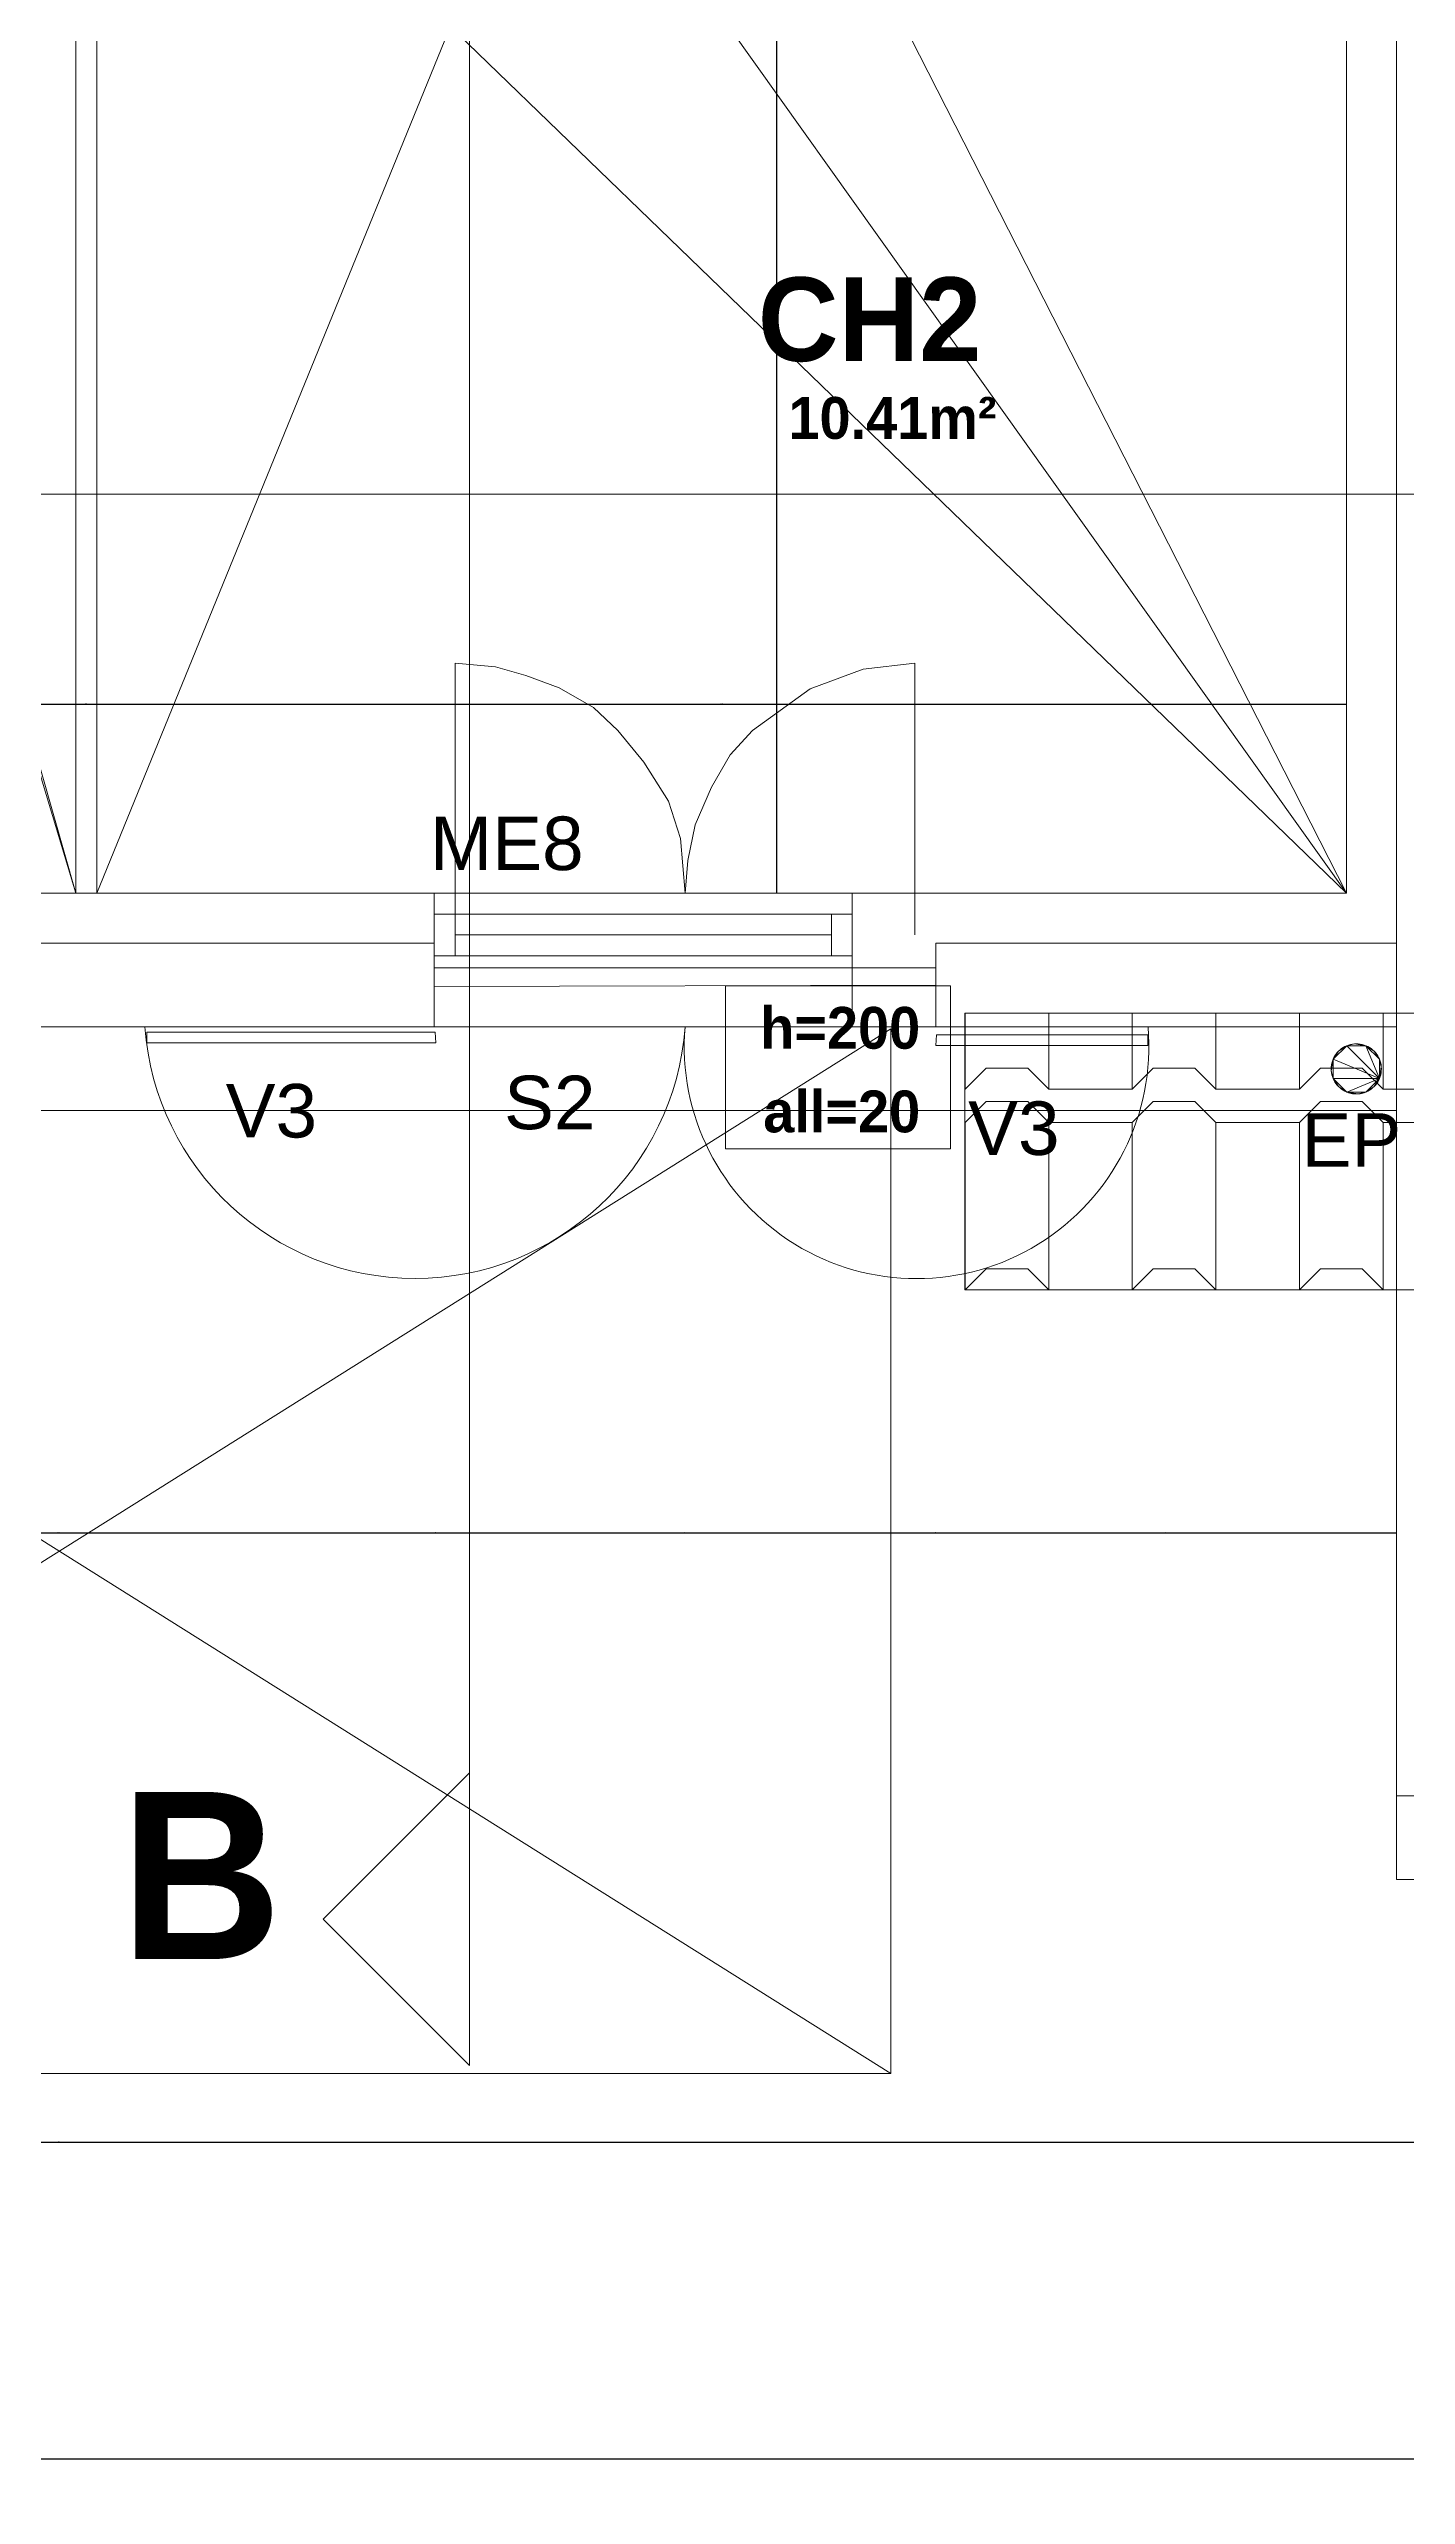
# Model space of a CAD drawing. Header units: metres. Extents: x -12536 to 12621, y -17191 to 9596.
# Drawn here: x -7571 to -7247, y -3711 to -3125 of the extents above; entities that cross this region are included whole.
import ezdxf
from ezdxf.enums import TextEntityAlignment as Align
from ezdxf.lldxf.tags import DXFTag

# ---------------------------------------------------------------- set-up
doc = ezdxf.new("R2010")
doc.units = ezdxf.units.M
doc.header["$MEASUREMENT"] = 0
doc.header["$PDMODE"] = 2
doc.header["$PDSIZE"] = 0.25
for name, color, linetype in [('Calque commun', 7, 'Continuous'), ('Cotations', 7, 'Continuous'), ('Layer100', 7, 'Continuous'), ('Textes', 7, 'Continuous')]:
    doc.layers.add(name, color=color, linetype=linetype)
doc.styles.add('Arial', font='arial.ttf', dxfattribs={"height": 0.128})
doc.styles.add('Century Gothic', font='GOTHICB.TTF', dxfattribs={"height": 0.4})
doc.styles.add('Century Gothic2', font='GOTHICB.TTF', dxfattribs={"height": 0.313})
doc.styles.add('Century Gothic23', font='GOTHICB.TTF', dxfattribs={"height": 0.9})
doc.styles.add('Century Gothic6', font='GOTHIC.TTF', dxfattribs={"height": 0.18})
tags = doc.linetypes.add('DASHDOT2', pattern=[0.5, 0.25, -0.125, 0, -0.125]).pattern_tags.tags
tags[10:11] = [DXFTag(74, 4), DXFTag(75, 0), DXFTag(340, '0'), DXFTag(46, 1.0), DXFTag(50, 0.0), DXFTag(44, 0.0), DXFTag(45, 0.0)]
tags[8:9] = [DXFTag(74, 4), DXFTag(75, 0), DXFTag(340, '0'), DXFTag(46, 1.0), DXFTag(50, 0.0), DXFTag(44, 0.0), DXFTag(45, 0.0)]
tags[6:7] = [DXFTag(74, 4), DXFTag(75, 0), DXFTag(340, '0'), DXFTag(46, 1.0), DXFTag(50, 0.0), DXFTag(44, 0.0), DXFTag(45, 0.0)]
tags[4:5] = [DXFTag(74, 4), DXFTag(75, 0), DXFTag(340, '0'), DXFTag(46, 1.0), DXFTag(50, 0.0), DXFTag(44, 0.0), DXFTag(45, 0.0)]
tags = doc.linetypes.add('HIDDEN', pattern=[0.375, 0.25, -0.125]).pattern_tags.tags
tags[6:7] = [DXFTag(74, 4), DXFTag(75, 0), DXFTag(340, '0'), DXFTag(46, 1.0), DXFTag(50, 0.0), DXFTag(44, 0.0), DXFTag(45, 0.0)]
tags[4:5] = [DXFTag(74, 4), DXFTag(75, 0), DXFTag(340, '0'), DXFTag(46, 1.0), DXFTag(50, 0.0), DXFTag(44, 0.0), DXFTag(45, 0.0)]
tags = doc.linetypes.add('HIDDEN2', pattern=[0.1875, 0.125, -0.0625]).pattern_tags.tags
tags[6:7] = [DXFTag(74, 4), DXFTag(75, 0), DXFTag(340, '0'), DXFTag(46, 1.0), DXFTag(50, 0.0), DXFTag(44, 0.0), DXFTag(45, 0.0)]
tags[4:5] = [DXFTag(74, 4), DXFTag(75, 0), DXFTag(340, '0'), DXFTag(46, 1.0), DXFTag(50, 0.0), DXFTag(44, 0.0), DXFTag(45, 0.0)]
doc.dimstyles.new('DIM7', dxfattribs={"dimtxt": 0.18, "dimasz": 0.035, "dimexe": 0.05, "dimexo": 0, "dimgap": 0.05, "dimtad": 1, "dimzin": 1, "dimdsep": 46, "dimtxsty": 'Century Gothic6', "dimblk": 'ORIGIN', "dimcen": 0.09, "dimdle": 0.05, "dimadec": 0, "dimazin": 0, "dimtfac": 1, "dimtdec": 4, "dimtix": 1, "dimtofl": 0, "dimtmove": 0, "dimatfit": 3, "dimfxl": 0.05, "dimfxlon": 1, "dimfrac": 2, "dimtolj": 1, "dimtzin": 0, "dimarcsym": 2})

# ---------------------------------------------------------------- blocks, each defined once
blk = doc.blocks.new('Block18107')
at = {"layer": 'Calque commun', "color": 7, "linetype": 'Continuous', "lineweight": 20}
blk.add_line((20.634, -22.4506), (20.634, -31.4506), dxfattribs=at)
blk = doc.blocks.new('Block18108')
at = {"layer": 'Calque commun', "color": 7, "linetype": 'Continuous', "lineweight": 20}
blk.add_line((20.634, -31.4506), (21.934, -31.4506), dxfattribs=at)
blk = doc.blocks.new('_ORIGIN')
at = {"color": 0, "linetype": 'ByBlock', "lineweight": -2}
blk.add_line((0, 0), (-1, 0), dxfattribs=at)
blk.add_circle((0, 0), 0.5, dxfattribs=at)
blk = doc.blocks.new('*D1219')
at = {"layer": 'Calque commun', "color": 0, "linetype": 'ByBlock', "lineweight": -2, "transparency": 16777216}
for p, q in [((-7889.03, -3626.19), (-7889.03, -3626.29)), ((-7889, -3626.24), (-7249.07, -3626.24)), ((-7249.03, -3626.24), (-7249.07, -3626.24)), ((-7249.03, -3626.19), (-7249.03, -3626.29))]:
    blk.add_line(p, q, dxfattribs=at)
at = {"layer": 'Calque commun', "color": 0, "linetype": 'Continuous', "lineweight": -2, "transparency": 16777216}
blk.add_line((-7249, -3626.24), (-7248.96, -3626.24), dxfattribs=at)
at = {"layer": 'Defpoints', "color": 0, "linetype": 'Continuous', "transparency": 16777216}
for p in [(-7889.03, -3587.09), (-7249.03, -3587.09), (-7249.03, -3626.24)]:
    blk.add_point(p, dxfattribs=at)
at = {"layer": 'Calque commun', "color": 0, "linetype": 'Continuous', "lineweight": -2, "transparency": 16777216, "xscale": 0.03500000014901161, "yscale": 0.03500000014901161, "zscale": 0.03500000014901161, "rotation": 180}
for p in [(-7889.03, -3626.24), (-7249.03, -3626.24)]:
    blk.add_blockref('_ORIGIN', p, dxfattribs=at)
at = {"layer": 'Calque commun', "color": 0, "linetype": 'Continuous', "lineweight": 5, "transparency": 16777216, "insert": (-7569.03, -3626.19), "char_height": 0.18, "attachment_point": 8, "line_spacing_factor": 0.773441, "style": 'Century Gothic6'}
blk.add_mtext('\\A1;640.00', dxfattribs=at)
blk = doc.blocks.new('Block35143')
at = {"layer": 'Calque commun', "color": 7, "linetype": 'Continuous', "lineweight": 5}
for p, q in [((20.514, -29.2906), (20.514, -22.1106)), ((20.634, -29.4107), (20.634, -22.1106))]:
    blk.add_line(p, q, dxfattribs=at)
blk = doc.blocks.new('*D1502')
at = {"layer": 'Calque commun', "color": 0, "linetype": 'ByBlock', "lineweight": -2, "transparency": 16777216}
for p, q in [((-7857.03, -3282.12), (-7857.03, -3282.07)), ((-7857, -3282.12), (-7565.07, -3282.12)), ((-7565.03, -3282.12), (-7565.07, -3282.12)), ((-7565.03, -3282.12), (-7565.03, -3282.07))]:
    blk.add_line(p, q, dxfattribs=at)
at = {"layer": 'Calque commun', "color": 0, "linetype": 'Continuous', "lineweight": -2, "transparency": 16777216}
blk.add_line((-7565, -3282.12), (-7564.96, -3282.12), dxfattribs=at)
at = {"layer": 'Defpoints', "color": 0, "linetype": 'Continuous', "transparency": 16777216}
for p in [(-7857.03, -3282.12), (-7565.03, -3282.12), (-7565.03, -3282.12)]:
    blk.add_point(p, dxfattribs=at)
at = {"layer": 'Calque commun', "color": 0, "linetype": 'Continuous', "lineweight": -2, "transparency": 16777216, "xscale": 0.03500000014901161, "yscale": 0.03500000014901161, "zscale": 0.03500000014901161, "rotation": 180}
for p in [(-7857.03, -3282.12), (-7565.03, -3282.12)]:
    blk.add_blockref('_ORIGIN', p, dxfattribs=at)
at = {"layer": 'Calque commun', "color": 0, "linetype": 'Continuous', "lineweight": 5, "transparency": 16777216, "insert": (-7711.03, -3282.07), "char_height": 0.18, "attachment_point": 8, "line_spacing_factor": 0.773441, "style": 'Century Gothic6'}
blk.add_mtext('\\A1;292.00', dxfattribs=at)
blk = doc.blocks.new('*D1503')
at = {"layer": 'Calque commun', "color": 0, "linetype": 'ByBlock', "lineweight": -2, "transparency": 16777216}
for p, q in [((-7565.03, -3282.12), (-7565.03, -3282.07)), ((-7565, -3282.12), (-7560.07, -3282.12)), ((-7560.03, -3282.12), (-7560.07, -3282.12)), ((-7560.03, -3282.12), (-7560.03, -3282.07))]:
    blk.add_line(p, q, dxfattribs=at)
at = {"layer": 'Calque commun', "color": 0, "linetype": 'Continuous', "lineweight": -2, "transparency": 16777216}
blk.add_line((-7560, -3282.12), (-7559.96, -3282.12), dxfattribs=at)
at = {"layer": 'Defpoints', "color": 0, "linetype": 'Continuous', "transparency": 16777216}
for p in [(-7565.03, -3282.12), (-7560.03, -3282.12), (-7560.03, -3282.12)]:
    blk.add_point(p, dxfattribs=at)
at = {"layer": 'Calque commun', "color": 0, "linetype": 'Continuous', "lineweight": -2, "transparency": 16777216, "xscale": 0.03500000014901161, "yscale": 0.03500000014901161, "zscale": 0.03500000014901161, "rotation": 180}
for p in [(-7565.03, -3282.12), (-7560.03, -3282.12)]:
    blk.add_blockref('_ORIGIN', p, dxfattribs=at)
at = {"layer": 'Calque commun', "color": 0, "linetype": 'Continuous', "lineweight": 5, "transparency": 16777216, "insert": (-7562.53, -3282.07), "char_height": 0.18, "attachment_point": 8, "line_spacing_factor": 0.773441, "style": 'Century Gothic6'}
blk.add_mtext('\\A1;5.00', dxfattribs=at)
blk = doc.blocks.new('*D1504')
at = {"layer": 'Calque commun', "color": 0, "linetype": 'ByBlock', "lineweight": -2, "transparency": 16777216}
for p, q in [((-7560.03, -3282.12), (-7560.03, -3282.07)), ((-7560, -3282.12), (-7261.07, -3282.12)), ((-7261.04, -3282.12), (-7261.07, -3282.12)), ((-7261.04, -3282.12), (-7261.04, -3282.07))]:
    blk.add_line(p, q, dxfattribs=at)
at = {"layer": 'Calque commun', "color": 0, "linetype": 'Continuous', "lineweight": -2, "transparency": 16777216}
blk.add_line((-7261, -3282.12), (-7260.97, -3282.12), dxfattribs=at)
at = {"layer": 'Defpoints', "color": 0, "linetype": 'Continuous', "transparency": 16777216}
for p in [(-7560.03, -3282.12), (-7261.04, -3282.12), (-7261.04, -3282.12)]:
    blk.add_point(p, dxfattribs=at)
at = {"layer": 'Calque commun', "color": 0, "linetype": 'Continuous', "lineweight": -2, "transparency": 16777216, "xscale": 0.03500000014901161, "yscale": 0.03500000014901161, "zscale": 0.03500000014901161, "rotation": 180}
for p in [(-7560.03, -3282.12), (-7261.04, -3282.12)]:
    blk.add_blockref('_ORIGIN', p, dxfattribs=at)
at = {"layer": 'Calque commun', "color": 0, "linetype": 'Continuous', "lineweight": 5, "transparency": 16777216, "insert": (-7410.54, -3282.07), "char_height": 0.18, "attachment_point": 8, "line_spacing_factor": 0.773441, "style": 'Century Gothic6'}
blk.add_mtext('\\A1;299.00', dxfattribs=at)
blk = doc.blocks.new('*D1520')
at = {"layer": 'Calque commun', "color": 0, "linetype": 'ByBlock', "lineweight": -2, "transparency": 16777216}
for p, q in [((-7397.37, -3001.35), (-7397.27, -3001.35)), ((-7397.32, -3001.35), (-7397.32, -3001.38)), ((-7397.32, -3327.31), (-7397.32, -3001.38)), ((-7397.27, -3327.34), (-7397.37, -3327.34))]:
    blk.add_line(p, q, dxfattribs=at)
at = {"layer": 'Calque commun', "color": 0, "linetype": 'Continuous', "lineweight": -2, "transparency": 16777216}
blk.add_line((-7397.32, -3001.31), (-7397.32, -3001.28), dxfattribs=at)
at = {"layer": 'Defpoints', "color": 0, "linetype": 'Continuous', "transparency": 16777216}
for p in [(-7427.04, -3001.35), (-7397.32, -3001.35), (-7261.04, -3327.34)]:
    blk.add_point(p, dxfattribs=at)
at = {"layer": 'Calque commun', "color": 0, "linetype": 'Continuous', "lineweight": -2, "transparency": 16777216, "xscale": 0.03500000014901161, "yscale": 0.03500000014901161, "zscale": 0.03500000014901161, "rotation": 270}
for p in [(-7397.32, -3001.35), (-7397.32, -3327.34)]:
    blk.add_blockref('_ORIGIN', p, dxfattribs=at)
at = {"layer": 'Calque commun', "color": 0, "linetype": 'Continuous', "lineweight": 5, "transparency": 16777216, "insert": (-7397.37, -3164.35), "char_height": 0.18, "attachment_point": 8, "rotation": 90, "line_spacing_factor": 0.773441, "style": 'Century Gothic6'}
blk.add_mtext('\\A1;326.00', dxfattribs=at)
blk = doc.blocks.new('*D1564')
at = {"layer": 'Calque commun', "color": 0, "linetype": 'ByBlock', "lineweight": -2, "transparency": 16777216}
for p, q in [((-7249.04, -3626.19), (-7249.04, -3626.29)), ((-7249, -3626.24), (-7119.07, -3626.24)), ((-7119.04, -3626.24), (-7119.07, -3626.24)), ((-7119.04, -3626.19), (-7119.04, -3626.29))]:
    blk.add_line(p, q, dxfattribs=at)
at = {"layer": 'Calque commun', "color": 0, "linetype": 'Continuous', "lineweight": -2, "transparency": 16777216}
blk.add_line((-7119, -3626.24), (-7118.97, -3626.24), dxfattribs=at)
at = {"layer": 'Defpoints', "color": 0, "linetype": 'Continuous', "transparency": 16777216}
for p in [(-7249.04, -3543.34), (-7119.04, -3543.34), (-7119.04, -3626.24)]:
    blk.add_point(p, dxfattribs=at)
at = {"layer": 'Calque commun', "color": 0, "linetype": 'Continuous', "lineweight": -2, "transparency": 16777216, "xscale": 0.03500000014901161, "yscale": 0.03500000014901161, "zscale": 0.03500000014901161, "rotation": 180}
for p in [(-7249.04, -3626.24), (-7119.04, -3626.24)]:
    blk.add_blockref('_ORIGIN', p, dxfattribs=at)
at = {"layer": 'Calque commun', "color": 0, "linetype": 'Continuous', "lineweight": 5, "transparency": 16777216, "insert": (-7184.04, -3626.19), "char_height": 0.18, "attachment_point": 8, "line_spacing_factor": 0.773441, "style": 'Century Gothic6'}
blk.add_mtext('\\A1;130.00', dxfattribs=at)
blk = doc.blocks.new('Block36305')
at = {"layer": 'Calque commun', "color": 7, "linetype": 'Continuous', "lineweight": 5}
for p, q in [((14.554, -29.2906), (15.334, -29.2906)), ((16.534, -29.2906), (18.3315, -29.2906)), ((19.5315, -29.2906), (20.314, -29.2906)), ((14.434, -29.4107), (15.334, -29.4107)), ((16.534, -29.4107), (18.3315, -29.4107)), ((19.5315, -29.4107), (20.434, -29.4107))]:
    blk.add_line(p, q, dxfattribs=at)
at = {"layer": 'Calque commun', "color": 7, "linetype": 'Continuous', "lineweight": 20}
for p, q in [((14.234, -29.6106), (15.334, -29.6106)), ((16.534, -29.6106), (18.3315, -29.6106)), ((19.5315, -29.6106), (20.634, -29.6106))]:
    blk.add_line(p, q, dxfattribs=at)
blk = doc.blocks.new('@PRES_1_$$_1-50')
at = {"layer": 'Calque commun', "color": 5, "linetype": 'Continuous', "lineweight": 5}
for p, q in [((0, 0.32), (1, 0.32)), ((1, 0.15), (0, 0.15)), ((0.05, 0.05), (0.05, 0.15)), ((0.95, 0.15), (0.95, 0.05)), ((0.05, 0.1), (0.95, 0.1)), ((1, 0.05), (0, 0.05)), ((0, 0), (1, 0))]:
    blk.add_line(p, q, dxfattribs=at)
blk = doc.blocks.new('@PRES_1_$$_1-51')
at = {"layer": 'Calque commun', "color": 0, "linetype": 'ByBlock', "lineweight": -2}
blk.add_line((0, 0), (0, 0.32), dxfattribs=at)
blk = doc.blocks.new('@PRES_1_$$_1-52')
at = {"layer": 'Calque commun', "color": 0, "linetype": 'ByBlock', "lineweight": -2}
blk.add_line((0, 0), (0, 0.32), dxfattribs=at)
blk = doc.blocks.new('INTER_2D_COMB18')
at = {"layer": 'Calque commun', "color": 0, "linetype": 'ByBlock', "lineweight": -2}
blk.add_blockref('@PRES_1_$$_1-50', (0, 0), dxfattribs=at)
at = {"layer": 'Calque commun', "color": 7, "linetype": 'Continuous', "lineweight": 5}
blk.add_blockref('@PRES_1_$$_1-51', (0, 0), dxfattribs=at)
at = {"layer": 'Calque commun', "color": 7, "linetype": 'Continuous', "lineweight": 5, "extrusion": (0, 0, -1), "xscale": -1, "yscale": -1, "zscale": -1, "rotation": 180}
blk.add_blockref('@PRES_1_$$_1-52', (-1, 0), dxfattribs=at)
blk = doc.blocks.new('PLACED_COMB18')
at = {"layer": 'Calque commun', "color": 0, "linetype": 'ByBlock', "lineweight": -2}
blk.add_blockref('INTER_2D_COMB18', (0, 0), dxfattribs=at)
blk = doc.blocks.new('*D1627')
at = {"layer": 'Calque commun', "color": 0, "linetype": 'ByBlock', "lineweight": -2, "transparency": 16777216}
for p, q in [((-7659.03, -3480.38), (-7659.03, -3480.48)), ((-7659, -3480.43), (-7479.08, -3480.43)), ((-7479.04, -3480.43), (-7479.08, -3480.43)), ((-7479.04, -3480.38), (-7479.04, -3480.48))]:
    blk.add_line(p, q, dxfattribs=at)
at = {"layer": 'Calque commun', "color": 0, "linetype": 'Continuous', "lineweight": -2, "transparency": 16777216}
blk.add_line((-7479.01, -3480.43), (-7478.97, -3480.43), dxfattribs=at)
at = {"layer": 'Defpoints', "color": 0, "linetype": 'Continuous', "transparency": 16777216}
for p in [(-7659.03, -3417.3), (-7479.04, -3418.54), (-7479.04, -3480.43)]:
    blk.add_point(p, dxfattribs=at)
at = {"layer": 'Calque commun', "color": 0, "linetype": 'Continuous', "lineweight": -2, "transparency": 16777216, "xscale": 0.03500000014901161, "yscale": 0.03500000014901161, "zscale": 0.03500000014901161, "rotation": 180}
for p in [(-7659.03, -3480.43), (-7479.04, -3480.43)]:
    blk.add_blockref('_ORIGIN', p, dxfattribs=at)
at = {"layer": 'Calque commun', "color": 0, "linetype": 'Continuous', "lineweight": 5, "transparency": 16777216, "insert": (-7569.04, -3480.38), "char_height": 0.18, "attachment_point": 8, "line_spacing_factor": 0.773441, "style": 'Century Gothic6'}
blk.add_mtext('\\A1;179.99', dxfattribs=at)
blk = doc.blocks.new('*D1628')
at = {"layer": 'Calque commun', "color": 0, "linetype": 'ByBlock', "lineweight": -2, "transparency": 16777216}
for p, q in [((-7479.04, -3480.38), (-7479.04, -3480.48)), ((-7479.01, -3480.43), (-7359.32, -3480.43)), ((-7359.28, -3480.43), (-7359.32, -3480.43)), ((-7359.28, -3480.38), (-7359.28, -3480.48))]:
    blk.add_line(p, q, dxfattribs=at)
at = {"layer": 'Calque commun', "color": 0, "linetype": 'Continuous', "lineweight": -2, "transparency": 16777216}
blk.add_line((-7359.25, -3480.43), (-7359.21, -3480.43), dxfattribs=at)
at = {"layer": 'Defpoints', "color": 0, "linetype": 'Continuous', "transparency": 16777216}
for p in [(-7359.28, -3417.3), (-7479.04, -3418.54), (-7359.28, -3480.43)]:
    blk.add_point(p, dxfattribs=at)
at = {"layer": 'Calque commun', "color": 0, "linetype": 'Continuous', "lineweight": -2, "transparency": 16777216, "xscale": 0.03500000014901161, "yscale": 0.03500000014901161, "zscale": 0.03500000014901161, "rotation": 180}
for p in [(-7479.04, -3480.43), (-7359.28, -3480.43)]:
    blk.add_blockref('_ORIGIN', p, dxfattribs=at)
at = {"layer": 'Calque commun', "color": 0, "linetype": 'Continuous', "lineweight": 5, "transparency": 16777216, "insert": (-7419.16, -3480.38), "char_height": 0.18, "attachment_point": 8, "line_spacing_factor": 0.773441, "style": 'Century Gothic6'}
blk.add_mtext('\\A1;119.76', dxfattribs=at)
blk = doc.blocks.new('*D1629')
at = {"layer": 'Calque commun', "color": 0, "linetype": 'ByBlock', "lineweight": -2, "transparency": 16777216}
for p, q in [((-7359.28, -3480.38), (-7359.28, -3480.48)), ((-7359.25, -3480.43), (-7249.07, -3480.43)), ((-7249.04, -3480.43), (-7249.07, -3480.43)), ((-7249.04, -3480.48), (-7249.04, -3480.38))]:
    blk.add_line(p, q, dxfattribs=at)
at = {"layer": 'Calque commun', "color": 0, "linetype": 'Continuous', "lineweight": -2, "transparency": 16777216}
blk.add_line((-7249, -3480.43), (-7248.97, -3480.43), dxfattribs=at)
at = {"layer": 'Defpoints', "color": 0, "linetype": 'Continuous', "transparency": 16777216}
for p in [(-7359.28, -3417.3), (-7249.04, -3480.43), (-7249.04, -3601.3)]:
    blk.add_point(p, dxfattribs=at)
at = {"layer": 'Calque commun', "color": 0, "linetype": 'Continuous', "lineweight": -2, "transparency": 16777216, "xscale": 0.03500000014901161, "yscale": 0.03500000014901161, "zscale": 0.03500000014901161, "rotation": 180}
for p in [(-7359.28, -3480.43), (-7249.04, -3480.43)]:
    blk.add_blockref('_ORIGIN', p, dxfattribs=at)
at = {"layer": 'Calque commun', "color": 0, "linetype": 'Continuous', "lineweight": 5, "transparency": 16777216, "insert": (-7304.16, -3480.38), "char_height": 0.18, "attachment_point": 8, "line_spacing_factor": 0.773441, "style": 'Century Gothic6'}
blk.add_mtext('\\A1;110.25', dxfattribs=at)
blk = doc.blocks.new('*D1776')
at = {"layer": 'Calque commun', "color": 0, "linetype": 'ByBlock', "lineweight": -2, "transparency": 16777216}
for p, q in [((-7889.03, -3701.93), (-7889.03, -3702.03)), ((-7889, -3701.98), (-6589.07, -3701.98)), ((-6589.04, -3701.98), (-6589.07, -3701.98)), ((-6589.04, -3701.93), (-6589.04, -3702.03))]:
    blk.add_line(p, q, dxfattribs=at)
at = {"layer": 'Calque commun', "color": 0, "linetype": 'Continuous', "lineweight": -2, "transparency": 16777216}
blk.add_line((-6589, -3701.98), (-6588.97, -3701.98), dxfattribs=at)
at = {"layer": 'Defpoints', "color": 0, "linetype": 'Continuous', "transparency": 16777216}
for p in [(-7889.03, -3628.75), (-6589.04, -3628.75), (-6589.04, -3701.98)]:
    blk.add_point(p, dxfattribs=at)
at = {"layer": 'Calque commun', "color": 0, "linetype": 'Continuous', "lineweight": -2, "transparency": 16777216, "xscale": 0.03500000014901161, "yscale": 0.03500000014901161, "zscale": 0.03500000014901161, "rotation": 180}
for p in [(-7889.03, -3701.98), (-6589.04, -3701.98)]:
    blk.add_blockref('_ORIGIN', p, dxfattribs=at)
at = {"layer": 'Calque commun', "color": 0, "linetype": 'Continuous', "lineweight": 5, "transparency": 16777216, "insert": (-7239.04, -3701.93), "char_height": 0.18, "attachment_point": 8, "line_spacing_factor": 0.773441, "style": 'Century Gothic6'}
blk.add_mtext('\\A1;1300.00', dxfattribs=at)
blk = doc.blocks.new('pattern5')
at = {"layer": 'Calque commun', "color": 1, "linetype": 'Continuous', "lineweight": 5}
for p, q in [((19.6016, -29.7595), (19.6016, -29.5782)), ((19.8016, -29.7595), (19.8016, -29.5782)), ((19.8016, -29.5782), (19.8016, -29.7595)), ((20.0016, -29.7595), (20.0016, -29.5782)), ((20.2016, -29.7595), (20.2016, -29.5782)), ((20.2016, -29.5782), (20.2016, -29.7595)), ((20.4016, -29.7595), (20.4016, -29.5782)), ((20.6016, -29.7595), (20.6016, -29.5782)), ((20.6016, -29.5782), (20.6016, -29.7595)), ((19.6016, -29.7595), (19.6516, -29.7095)), ((19.6516, -29.7095), (19.7516, -29.7095)), ((19.7516, -29.7095), (19.8016, -29.7595)), ((20.0016, -29.7595), (20.0516, -29.7095)), ((20.0516, -29.7095), (20.1516, -29.7095)), ((20.1516, -29.7095), (20.2016, -29.7595)), ((20.4016, -29.7595), (20.4516, -29.7095)), ((20.4516, -29.7095), (20.5516, -29.7095)), ((20.5516, -29.7095), (20.6016, -29.7595)), ((19.6012, -29.7595), (19.6016, -29.7595)), ((19.6516, -29.7895), (19.6016, -29.8395)), ((19.7516, -29.7895), (19.6516, -29.7895)), ((19.8016, -29.8395), (19.7516, -29.7895)), ((19.8016, -29.7595), (20.0016, -29.7595)), ((20.0516, -29.7895), (20.0016, -29.8395)), ((20.1516, -29.7895), (20.0516, -29.7895)), ((20.2016, -29.8395), (20.1516, -29.7895)), ((20.2016, -29.7595), (20.4016, -29.7595)), ((20.4516, -29.7895), (20.4016, -29.8395)), ((20.5516, -29.7895), (20.4516, -29.7895)), ((20.6016, -29.8395), (20.5516, -29.7895)), ((20.6016, -29.7595), (20.8016, -29.7595)), ((19.6016, -29.8395), (19.6012, -29.8395)), ((19.6016, -30.2395), (19.6016, -29.8395)), ((19.8016, -30.2395), (19.8016, -29.8395)), ((20.0016, -29.8395), (19.8016, -29.8395)), ((19.8016, -29.8395), (19.8016, -30.2395)), ((20.0016, -30.2395), (20.0016, -29.8395)), ((20.2016, -30.2395), (20.2016, -29.8395)), ((20.4016, -29.8395), (20.2016, -29.8395)), ((20.2016, -29.8395), (20.2016, -30.2395)), ((20.4016, -30.2395), (20.4016, -29.8395)), ((20.6016, -30.2395), (20.6016, -29.8395)), ((20.8016, -29.8395), (20.6016, -29.8395)), ((20.6016, -29.8395), (20.6016, -30.2395)), ((19.6016, -30.2395), (19.6516, -30.1895)), ((19.6516, -30.1895), (19.7516, -30.1895)), ((19.7516, -30.1895), (19.8016, -30.2395)), ((20.0016, -30.2395), (20.0516, -30.1895)), ((20.0516, -30.1895), (20.1516, -30.1895)), ((20.1516, -30.1895), (20.2016, -30.2395)), ((20.4016, -30.2395), (20.4516, -30.1895)), ((20.4516, -30.1895), (20.5516, -30.1895)), ((20.5516, -30.1895), (20.6016, -30.2395)), ((19.6012, -30.2394), (19.6016, -30.2395)), ((19.8016, -30.2395), (20.0016, -30.2395)), ((20.2016, -30.2395), (20.4016, -30.2395)), ((20.6016, -30.2395), (20.8016, -30.2395))]:
    blk.add_line(p, q, dxfattribs=at)
at = {"layer": 'Calque commun', "color": 7, "linetype": 'Continuous', "lineweight": 5}
mesh = blk.add_polyface(dxfattribs=at)
corners = [(13.0012, -30.2395), (13.0012, -29.5782), (6.6016, -29.5782), (6.6016, -30.2395), (26.0012, -30.2395), (26.0012, -29.5782), (19.6012, -29.5782), (19.6012, -30.2395)]
mesh.append_faces([[corners[k] for k in face] for face in [(0, 1, 2, 3), (4, 5, 6, 7)]], dxfattribs={"color": 7})
blk = doc.blocks.new('fleche08')
at = {"layer": 'Layer100', "color": 6, "linetype": 'Continuous', "lineweight": 20}
mesh = blk.add_polyface(dxfattribs=at)
corners = [(-0.35, -0.35), (0, 0), (0.35, -0.35)]
mesh.append_faces([[corners[k] for k in face] for face in [(0, 1, 2)]], dxfattribs={"color": 6})

msp = doc.modelspace()

# ---------------------------------------------------------------- linework, layer by layer
at = {"layer": 'Calque commun', "color": 15, "linetype": 'Continuous', "lineweight": 20}
for p, q in [((-7565.037, -2951.347), (-7565.034, -3327.344)), ((-7560.037, -2951.347), (-7560.034, -3327.344)), ((-7565.034, -3327.344), (-7560.034, -3327.344))]:
    msp.add_line(p, q, dxfattribs=at)
at = {"layer": 'Calque commun', "color": 12, "linetype": 'Continuous', "lineweight": 20}
for p, q in [((-7249.035, -3339.345), (-7359.281, -3339.345)), ((-7359.281, -3339.345), (-7359.281, -3359.344))]:
    msp.add_line(p, q, dxfattribs=at)
at = {"layer": 'Calque commun', "color": 7, "linetype": 'HIDDEN', "lineweight": 5, "flags": 128}
msp.add_lwpolyline([(-7364.281, -3337.344), (-7364.281, -3272.343), (-7376.627, -3273.747), (-7389.344, -3278.425), (-7403.172, -3288.453), (-7408.456, -3294.222), (-7412.941, -3302.023), (-7416.842, -3310.994), (-7418.597, -3319.574), (-7419.281, -3327.344), (-7420.352, -3314.309), (-7423.277, -3305.338), (-7429.128, -3295.977), (-7435.39, -3288.453), (-7441.219, -3282.911), (-7449.41, -3278.23), (-7457.406, -3275.305), (-7464.621, -3273.16), (-7474.281, -3272.344), (-7474.281, -3337.344)], dxfattribs=at)
at = {"layer": 'Calque commun', "color": 7, "linetype": 'Continuous', "lineweight": 5, "flags": 128}
for points in [[(-7419.281, -3359.344, -0.9318226), (-7548.498, -3359.344)], [(-7308.498, -3359.344, -1.0874903), (-7419.281, -3359.344)]]:
    msp.add_lwpolyline(points, format="xyb", dxfattribs=at)
at = {"layer": 'Calque commun', "color": 12, "linetype": 'Continuous', "lineweight": 20}
msp.add_polyline3d([(-7479.281, -3359.344, 0), (-7479.281, -3339.345, 0), (-7659.03, -3339.345, 0), (-7659.03, -3359.344, 0)], dxfattribs=at)
at = {"layer": 'Cotations', "color": 1, "linetype": 'DASHDOT2', "lineweight": 20}
msp.add_line((-9271.05, -3231.862), (-6370.133, -3231.862), dxfattribs=at)
at = {"layer": 'Cotations', "color": 1, "linetype": 'DASHDOT2', "lineweight": 20, "flags": 128}
msp.add_lwpolyline([(-7470.866, -2194.651), (-7470.866, -3570.991), (-7470.866, -3570.991)], dxfattribs=at)
at = {"layer": 'Cotations', "color": 12, "linetype": 'HIDDEN', "lineweight": 5, "flags": 128}
msp.add_lwpolyline([(-7768.035, -3359.805), (-7768.035, -3609.805), (-7370.035, -3609.805), (-7370.035, -3359.805), (-7768.035, -3609.805), (-7768.035, -3359.805), (-7370.035, -3609.805)], dxfattribs=at)

# ---------------------------------------------------------------- block references
at = {"layer": 'Calque commun', "color": 0, "linetype": 'ByBlock', "lineweight": -2, "xscale": 100, "yscale": 100, "zscale": 100}
for name in ['Block35143', 'Block18107', 'Block36305', 'pattern5', 'Block18108']:
    msp.add_blockref(name, (-9312.433, -398.28), dxfattribs=at)
at = {"layer": 'Calque commun', "color": 0, "linetype": 'ByBlock', "lineweight": -2, "extrusion": (0, 0, -1), "xscale": -100, "yscale": -100, "zscale": -100}
msp.add_blockref('PLACED_COMB18', (7479.281, -3327.344), dxfattribs=at)
at = {"layer": 'Calque commun', "color": 0, "linetype": 'ByBlock', "lineweight": -2, "xscale": 100, "yscale": 100, "zscale": 100, "rotation": 90}
msp.add_blockref('fleche08', (-7505.866, -3572.836), dxfattribs=at)

# ---------------------------------------------------------------- texts
at = {"layer": 'Calque commun', "color": 5, "linetype": 'ByBlock', "lineweight": -2, "insert": (-7363.021, -3354.577), "char_height": 10, "attachment_point": 3, "line_spacing_factor": 1.2, "style": 'Century Gothic2'}
msp.add_mtext('h=200\\Pall=20', dxfattribs=at)
at = {"layer": 'Textes', "color": 5, "linetype": 'ByBlock', "lineweight": -2, "style": 'Century Gothic'}
msp.add_text('CH2', height=20, dxfattribs=at).set_placement((-7348.367, -3180.028), align=Align.TOP_RIGHT)
at = {"layer": 'Textes', "color": 9, "linetype": 'ByBlock', "lineweight": -2, "style": 'Century Gothic2'}
msp.add_text('10.41m²', height=10, dxfattribs=at).set_placement((-7344.747, -3208.649), align=Align.TOP_RIGHT)
at = {"layer": 'Textes', "color": 5, "linetype": 'ByBlock', "lineweight": -2, "style": 'Arial'}
for s, p in [('ME8', (-7443.547, -3321.829)), ('S2', (-7440.715, -3383.828)), ('V3', (-7507.313, -3385.812)), ('V3', (-7329.674, -3389.991))]:
    msp.add_text(s, height=12.8, dxfattribs=at).set_placement(p, align=Align.RIGHT)
msp.add_text('EP', height=12.8, dxfattribs=at).set_placement((-7271.782, -3392.82))
at = {"layer": 'Textes', "color": 5, "linetype": 'ByBlock', "lineweight": -2, "style": 'Century Gothic23'}
msp.add_text('B', height=40, dxfattribs=at).set_placement((-7554.371, -3542.4), align=Align.TOP_LEFT)

# ---------------------------------------------------------------- dimensions: what is measured, and where the dimension line sits
at = {"layer": 'Calque commun', "color": 5, "linetype": 'Continuous', "lineweight": 5}
dim = msp.add_linear_dim(base=(-7397.32, -3001.347), p1=(-7261.036, -3327.344), p2=(-7427.037, -3001.347), angle=90, dimstyle='DIM7', dxfattribs=at)
dim.commit()
dim.dimension.update_dxf_attribs({"geometry": '*D1520', "text_midpoint": (-7397.465, -3164.345)})
for p1, p2, distance, picture, middle in [((-7857.034, -3282.119), (-7565.034, -3282.119), 0, '*D1502', (-7711.034, -3281.975)), ((-7565.034, -3282.119), (-7560.034, -3282.119), 0, '*D1503', (-7562.534, -3281.975)), ((-7560.034, -3282.119), (-7261.036, -3282.119), 0, '*D1504', (-7410.535, -3281.975)), ((-7249.035, -3543.344), (-7119.036, -3543.344), -82.896, '*D1564', (-7184.035, -3626.096)), ((-7889.032, -3587.094), (-7249.034, -3587.094), -39.146, '*D1219', (-7569.033, -3626.096)), ((-7889.035, -3628.748), (-6589.036, -3628.748), -73.23, '*D1776', (-7239.035, -3701.834))]:
    dim = msp.add_aligned_dim(p1=p1, p2=p2, distance=distance, dimstyle='DIM7', dxfattribs=at)
    dim.commit()
    dim.dimension.update_dxf_attribs({"geometry": picture, "text_midpoint": middle})
for base, p1, p2, picture, middle in [((-7479.041, -3480.429), (-7659.03, -3417.303), (-7479.041, -3418.543), '*D1627', (-7569.036, -3480.284)), ((-7359.281, -3480.429), (-7479.041, -3418.543), (-7359.281, -3417.303), '*D1628', (-7419.161, -3480.284)), ((-7249.035, -3480.429), (-7359.281, -3417.303), (-7249.035, -3601.303), '*D1629', (-7304.158, -3480.284))]:
    dim = msp.add_linear_dim(base=base, p1=p1, p2=p2, dimstyle='DIM7', dxfattribs=at)
    dim.commit()
    dim.dimension.update_dxf_attribs({"geometry": picture, "text_midpoint": middle})

# ---------------------------------------------------------------- meshes
at = {"layer": 'Calque commun', "color": 7, "linetype": 'Continuous', "lineweight": 5}
mesh = msp.add_polyface(dxfattribs=at)
corners = [(-6352.223, -1261.028), (-12352.223, -1261.028), (-12352.223, -5461.028), (-6352.223, -5461.028)]
mesh.append_faces([[corners[k] for k in face] for face in [(0, 1, 2, 3)]], dxfattribs={"color": 7})
at = {"layer": 'Calque commun', "color": 9, "linetype": 'Continuous', "lineweight": 20}
mesh = msp.add_polyface(dxfattribs=at)
corners = [(-7857.034, -3327.344), (-7857.034, -2491.345), (-7261.036, -3327.344), (-7863.033, -2491.345), (-7261.036, -2491.345)]
mesh.append_faces([[corners[k] for k in face] for face in [(1, 4, 2)]], dxfattribs={"vtx0": -1, "vtx2": -1, "color": 9})
mesh.append_faces([[corners[k] for k in face] for face in [(0, 1, 2)]], dxfattribs={"vtx1": -1, "color": 9})
mesh.append_faces([[corners[k] for k in face] for face in [(1, 3, 4)]], dxfattribs={"vtx2": -1, "color": 9})
at = {"layer": 'Calque commun', "color": 9, "linetype": 'Continuous', "lineweight": 5}
mesh = msp.add_polyface(dxfattribs=at)
corners = [(-7857.032, -2491.345), (-7261.036, -2491.345), (-7657.534, -2756.346), (-7655.036, -2946.347), (-7261.036, -3327.344), (-7857.034, -2756.346), (-7857.034, -3327.344), (-7857.032, -2946.347)]
mesh.append_faces([[corners[k] for k in face] for face in [(0, 2, 5), (3, 6, 7)]], dxfattribs={"vtx0": -1, "color": 9})
mesh.append_faces([[corners[k] for k in face] for face in [(3, 1, 4), (3, 4, 6)]], dxfattribs={"vtx0": -1, "vtx2": -1, "color": 9})
mesh.append_faces([[corners[k] for k in face] for face in [(0, 1, 2), (3, 2, 1)]], dxfattribs={"vtx1": -1, "vtx2": -1, "color": 9})
mesh = msp.add_polyface(dxfattribs=at)
corners = [(-7857.034, -3011.348), (-7660.037, -3011.348), (-7857.034, -2951.347), (-7565.034, -3327.344), (-7655.033, -3011.348), (-7857.034, -3327.344), (-7660.037, -2951.347), (-7565.037, -2951.347), (-7655.036, -2951.347)]
mesh.append_faces([[corners[k] for k in face] for face in [(0, 1, 2), (3, 1, 5)]], dxfattribs={"vtx0": -1, "vtx1": -1, "color": 9})
mesh.append_faces([[corners[k] for k in face] for face in [(3, 4, 1)]], dxfattribs={"vtx0": -1, "vtx2": -1, "color": 9})
mesh.append_faces([[corners[k] for k in face] for face in [(8, 4, 7)]], dxfattribs={"vtx1": -1, "color": 9})
mesh.append_faces([[corners[k] for k in face] for face in [(0, 5, 1), (3, 7, 4)]], dxfattribs={"vtx1": -1, "vtx2": -1, "color": 9})
mesh.append_faces([[corners[k] for k in face] for face in [(1, 6, 2)]], dxfattribs={"vtx2": -1, "color": 9})
mesh = msp.add_polyface(dxfattribs=at)
corners = [(-7427.037, -3001.347), (-7560.034, -3327.344), (-7560.037, -2951.347), (-7427.04, -2951.347), (-7261.036, -3327.344), (-7261.036, -3001.347)]
mesh.append_faces([[corners[k] for k in face] for face in [(0, 2, 3)]], dxfattribs={"vtx0": -1, "color": 9})
mesh.append_faces([[corners[k] for k in face] for face in [(0, 1, 2), (0, 4, 1)]], dxfattribs={"vtx0": -1, "vtx2": -1, "color": 9})
mesh.append_faces([[corners[k] for k in face] for face in [(0, 5, 4)]], dxfattribs={"vtx2": -1, "color": 9})
at = {"layer": 'Calque commun', "color": 7, "linetype": 'Continuous', "lineweight": 5}
mesh = msp.add_polyface(dxfattribs=at)
corners = [(-7479.281, -3345.256), (-7359.281, -3345.256), (-7359.281, -3349.344), (-7479.281, -3349.707)]
mesh.append_faces([[corners[k] for k in face] for face in [(0, 1, 2, 3)]], dxfattribs={"color": 7})
at = {"layer": 'Calque commun', "color": 11, "linetype": 'Continuous', "lineweight": 20}
mesh = msp.add_polyface(dxfattribs=at)
corners = [(-7409.603, -3349.497), (-7355.767, -3349.497), (-7355.767, -3388.567), (-7409.603, -3388.567)]
mesh.append_faces([[corners[k] for k in face] for face in [(0, 1, 2, 3)]], dxfattribs={"color": 11})
at = {"layer": 'Calque commun', "color": 16, "linetype": 'HIDDEN2', "lineweight": 5}
mesh = msp.add_polyface(dxfattribs=at)
corners = [(-7889.034, -3359.344), (-7889.034, -3379.344), (-7249.035, -3379.344), (-7249.035, -3359.344)]
mesh.append_faces([[corners[k] for k in face] for face in [(0, 1, 2, 3)]], dxfattribs={"color": 16})
at = {"layer": 'Calque commun', "color": 7, "linetype": 'Continuous', "lineweight": 5}
mesh = msp.add_polyface(dxfattribs=at)
corners = [(-7548.084, -3360.584), (-7479.041, -3360.584), (-7478.899, -3363.192), (-7548.084, -3363.192)]
mesh.append_faces([[corners[k] for k in face] for face in [(0, 1, 2, 3)]], dxfattribs={"color": 7})
mesh = msp.add_polyface(dxfattribs=at)
corners = [(-7308.526, -3361.215), (-7308.526, -3363.823), (-7359.276, -3363.823), (-7359.133, -3361.215)]
mesh.append_faces([[corners[k] for k in face] for face in [(0, 1, 2, 3)]], dxfattribs={"color": 7})
at = {"layer": 'Calque commun', "color": 11, "linetype": 'Continuous', "lineweight": 20}
mesh = msp.add_polyface(dxfattribs=at)
corners = [(-7256.822, -3375.112), (-7256.38, -3374.949), (-7258.206, -3375.388), (-7263.239, -3373.303), (-7262.919, -3373.649), (-7263.792, -3372.541), (-7254.434, -3365.163), (-7254.78, -3364.843), (-7255.541, -3364.29), (-7256.38, -3363.863), (-7253.133, -3371.702), (-7253.133, -3367.11), (-7260.972, -3374.949), (-7264.22, -3371.702), (-7262.573, -3373.968), (-7261.811, -3374.522), (-7264.22, -3367.11), (-7262.919, -3365.163), (-7263.792, -3366.271), (-7264.658, -3369.877), (-7264.383, -3371.26), (-7252.695, -3369.877), (-7252.97, -3371.26), (-7254.434, -3373.649), (-7263.239, -3365.509), (-7254.114, -3373.303), (-7253.822, -3372.933), (-7253.56, -3372.541), (-7259.147, -3375.388), (-7258.676, -3375.406), (-7264.658, -3368.935), (-7252.97, -3367.552), (-7252.695, -3368.935), (-7263.53, -3365.879), (-7252.75, -3370.344), (-7253.33, -3366.682), (-7253.56, -3366.271), (-7257.738, -3375.332), (-7264.022, -3372.13), (-7254.114, -3365.509), (-7253.822, -3365.879), (-7258.206, -3363.424), (-7258.676, -3363.406), (-7259.147, -3363.424), (-7261.4, -3374.752), (-7263.53, -3372.933), (-7264.603, -3370.344), (-7264.383, -3367.552), (-7262.573, -3364.843), (-7261.811, -3364.29), (-7260.972, -3363.863), (-7256.822, -3363.699), (-7257.738, -3363.48), (-7255.541, -3374.522), (-7254.78, -3373.968), (-7264.511, -3370.807), (-7262.203, -3364.552), (-7255.952, -3374.752), (-7257.275, -3375.24), (-7260.53, -3363.699), (-7252.75, -3368.467), (-7264.022, -3366.682), (-7259.615, -3363.48), (-7264.511, -3368.005), (-7264.603, -3368.467), (-7257.275, -3363.571), (-7259.615, -3375.332), (-7260.53, -3375.112), (-7260.077, -3375.24), (-7261.4, -3364.06), (-7253.33, -3372.13), (-7252.842, -3368.005), (-7255.149, -3364.552), (-7260.077, -3363.571), (-7255.149, -3374.26), (-7252.676, -3369.406), (-7255.952, -3364.06), (-7264.676, -3369.406), (-7262.203, -3374.26), (-7252.842, -3370.807)]
mesh.append_faces([[corners[k] for k in face] for face in [(39, 36, 40), (12, 15, 44), (3, 5, 45), (48, 49, 56), (66, 67, 68), (31, 60, 71), (9, 8, 76), (34, 22, 79)]], dxfattribs={"vtx0": -1, "color": 11})
mesh.append_faces([[corners[k] for k in face] for face in [(14, 15, 4), (37, 0, 2), (23, 53, 54), (50, 43, 59), (6, 36, 39), (51, 41, 9)]], dxfattribs={"vtx0": -1, "vtx1": -1, "color": 11})
mesh.append_faces([[corners[k] for k in face] for face in [(9, 10, 11), (12, 10, 13), (16, 17, 18), (23, 10, 1), (16, 30, 19), (28, 2, 12), (12, 13, 4), (12, 2, 1), (16, 19, 13), (12, 4, 15), (50, 9, 43), (16, 50, 17), (16, 13, 10), (9, 41, 43), (6, 8, 9), (6, 9, 11), (50, 49, 17), (50, 10, 9), (23, 1, 53), (32, 11, 10), (21, 32, 10), (6, 11, 36), (23, 27, 10), (12, 1, 10), (4, 13, 5), (16, 10, 50)]], dxfattribs={"vtx0": -1, "vtx1": -1, "vtx2": -1, "color": 11})
mesh.append_faces([[corners[k] for k in face] for face in [(19, 20, 13), (21, 10, 22), (51, 52, 41), (31, 32, 60), (28, 12, 67)]], dxfattribs={"vtx0": -1, "vtx2": -1, "color": 11})
mesh.append_faces([[corners[k] for k in face] for face in [(0, 1, 2), (3, 4, 5), (6, 7, 8), (17, 24, 18), (31, 11, 32), (34, 21, 22), (19, 46, 20), (16, 47, 30), (48, 17, 49), (43, 62, 59), (64, 30, 47), (23, 25, 27), (66, 28, 67)]], dxfattribs={"vtx1": -1, "vtx2": -1, "color": 11})
mesh.append_faces([[corners[k] for k in face] for face in [(25, 26, 27), (28, 29, 2), (24, 33, 18), (11, 35, 36), (13, 38, 5), (41, 42, 43), (46, 55, 20), (1, 57, 53), (37, 58, 0), (18, 61, 16), (47, 63, 64), (51, 65, 52), (50, 69, 49), (27, 70, 10), (7, 72, 8), (62, 73, 59), (53, 74, 54), (21, 75, 32), (30, 77, 19), (14, 78, 15)]], dxfattribs={"vtx2": -1, "color": 11})
at = {"layer": 'Calque commun', "color": 16, "linetype": 'HIDDEN2', "lineweight": 5}
mesh = msp.add_polyface(dxfattribs=at)
corners = [(-7249.035, -3543.344), (-7249.035, -3563.345), (-6589.036, -3563.345), (-6589.036, -3543.344)]
mesh.append_faces([[corners[k] for k in face] for face in [(0, 1, 2, 3)]], dxfattribs={"color": 16})

doc.saveas('drawing.dxf')
